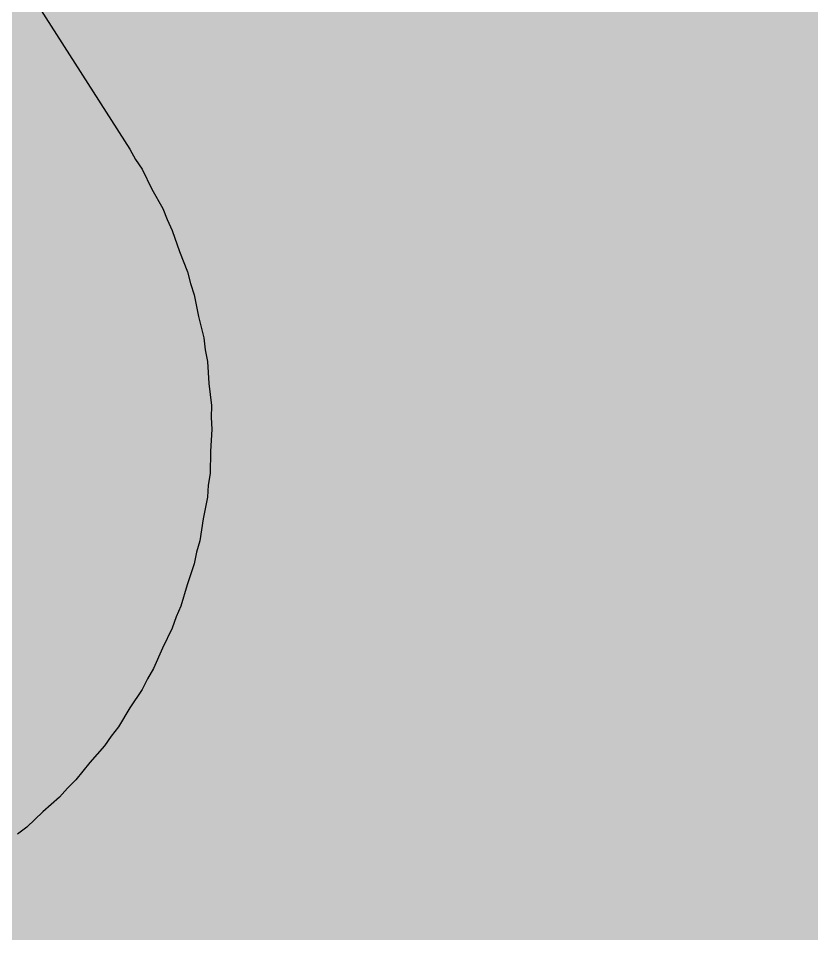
# Model space of a CAD drawing. Header units: inches. Extents: x -0.1 to 94.8, y -0.8 to 67.1.
# Drawn here: x 15.089 to 15.2442, y 42.3982 to 42.5804 of the extents above; entities that cross this region are included whole.
import ezdxf

# ---------------------------------------------------------------- set-up
doc = ezdxf.new("R2010")
doc.units = ezdxf.units.IN
doc.layers.add('Board Layer Stack Bottom Solder', color=6, linetype='Continuous')
doc.layers.add('Mechanical 20', color=56, linetype='Continuous')

# ---------------------------------------------------------------- blocks, each defined once
blk = doc.blocks.new('CDRH6D12_B_19')
at = {"layer": 'Mechanical 20'}
blk.add_lwpolyline([(-4.65, -4.65, 0.1, 0.1, 0), (-4.65, 4.65, 0.1, 0.1, 0)], format="xyseb", dxfattribs=at)
blk = doc.blocks.new('0805SB_B_24')
at = {"layer": 'Board Layer Stack Bottom Solder'}
for points in [[(0.99767, -1.35167), (0.99535, -1.35171), (0.99103, -1.35123), (0.98671, -1.35095), (0.98444, -1.3505), (0.98211, -1.35024), (0.97788, -1.34919), (0.97365, -1.34835), (0.97144, -1.3476), (0.96918, -1.34704), (0.96516, -1.34547), (0.96104, -1.34407), (0.95895, -1.34304), (0.95678, -1.34219), (0.95297, -1.34009), (0.94909, -1.33818), (0.94716, -1.33688), (0.94512, -1.33576), (0.94163, -1.33319), (0.93802, -1.33078), (0.93626, -1.32924), (0.93439, -1.32786), (0.93127, -1.32486), (0.928, -1.322), (0.92647, -1.32025), (0.92479, -1.31863), (0.92208, -1.31524), (0.91922, -1.31198), (0.91793, -1.31005), (0.91648, -1.30823), (0.91423, -1.30451), (0.91182, -1.30091), (0.91079, -1.29882), (0.90959, -1.29682), (0.90786, -1.29287), (0.90593, -1.28896), (0.90518, -1.28674), (0.90425, -1.28462), (0.90305, -1.28046), (0.90165, -1.27635), (0.9012, -1.27408), (0.90055, -1.27183), (0.8999, -1.26754), (0.89905, -1.26329), (0.8989, -1.26096), (0.89855, -1.25866), (0.89847, -1.25435), (0.89818, -1.25), (0.89833, -1.24767), (0.89829, -1.24535), (0.89877, -1.24103), (0.89905, -1.23671), (0.89951, -1.23444), (0.89976, -1.23211), (0.90081, -1.22788), (0.90165, -1.22365), (0.9024, -1.22144), (0.90296, -1.21918), (0.90453, -1.21516), (0.90593, -1.21104), (0.90696, -1.20895), (0.90781, -1.20678), (0.90991, -1.20297), (0.91182, -1.19909), (0.91312, -1.19716), (0.91424, -1.19512), (1.27912, -0.625), (0.91424, -0.05488), (0.91312, -0.05284), (0.91182, -0.05091), (0.90991, -0.04703), (0.90781, -0.04322), (0.90696, -0.04105), (0.90593, -0.03896), (0.90453, -0.03484), (0.90296, -0.03082), (0.9024, -0.02856), (0.90165, -0.02635), (0.90081, -0.02212), (0.89976, -0.01789), (0.89951, -0.01556), (0.89905, -0.01329), (0.89877, -0.00897), (0.89829, -0.00465), (0.89833, -0.00233), (0.89818, 0), (0.89847, 0.00435), (0.89855, 0.00866), (0.8989, 0.01096), (0.89905, 0.01329), (0.8999, 0.01754), (0.90055, 0.02183), (0.9012, 0.02408), (0.90165, 0.02635), (0.90305, 0.03046), (0.90425, 0.03462), (0.90518, 0.03674), (0.90593, 0.03896), (0.90786, 0.04287), (0.90959, 0.04682), (0.91079, 0.04882), (0.91182, 0.05091), (0.91423, 0.05451), (0.91648, 0.05823), (0.91793, 0.06005), (0.91922, 0.06198), (0.92208, 0.06524), (0.92479, 0.06863), (0.92647, 0.07025), (0.928, 0.072), (0.93127, 0.07486), (0.93439, 0.07786), (0.93626, 0.07924), (0.93802, 0.08078), (0.94163, 0.08319), (0.94512, 0.08576), (0.94716, 0.08688), (0.94909, 0.08818), (0.95297, 0.09009), (0.95678, 0.09219), (0.95895, 0.09304), (0.96104, 0.09407), (0.96516, 0.09547), (0.96918, 0.09704), (0.97144, 0.0976), (0.97365, 0.09835), (0.97788, 0.09919), (0.98211, 0.10024), (0.98444, 0.1005), (0.98671, 0.10095), (0.99103, 0.10123), (0.99535, 0.10171), (0.99767, 0.10167), (1, 0.10182), (2, 0.10182), (2.01329, 0.10095), (2.02635, 0.09835), (2.03896, 0.09407), (2.05091, 0.08818), (2.06198, 0.08078), (2.07199, 0.072), (2.08078, 0.06198), (2.08817, 0.05091), (2.09407, 0.03896), (2.09835, 0.02635), (2.10095, 0.01329), (2.10182, 0), (2.10182, -1.25), (2.10095, -1.26329), (2.09835, -1.27635), (2.09407, -1.28896), (2.08817, -1.30091), (2.08078, -1.31198), (2.07199, -1.322), (2.06198, -1.33078), (2.05091, -1.33818), (2.03896, -1.34407), (2.02635, -1.34835), (2.01329, -1.35095), (2, -1.35182), (1, -1.35182)], [(-0.1, -1.35), (2.1, -1.35), (2.1, 0.1), (-0.1, 0.1)]]:
    blk.add_hatch(color=6, dxfattribs=at).paths.add_polyline_path(points)
for p, q in [((0.93439, 0.07786), (0.93626, 0.07924)), ((0.93127, 0.07486), (0.93439, 0.07786)), ((0.928, 0.072), (0.93127, 0.07486)), ((0.92647, 0.07025), (0.928, 0.072)), ((0.92479, 0.06863), (0.92647, 0.07025)), ((0.92208, 0.06524), (0.92479, 0.06863)), ((0.91922, 0.06198), (0.92208, 0.06524)), ((0.91793, 0.06005), (0.91922, 0.06198)), ((0.91648, 0.05823), (0.91793, 0.06005)), ((0.91423, 0.05451), (0.91648, 0.05823)), ((0.91182, 0.05091), (0.91423, 0.05451)), ((0.91079, 0.04882), (0.91182, 0.05091)), ((0.90959, 0.04682), (0.91079, 0.04882)), ((0.90786, 0.04287), (0.90959, 0.04682)), ((0.90593, 0.03896), (0.90786, 0.04287)), ((0.90518, 0.03674), (0.90593, 0.03896)), ((0.90425, 0.03462), (0.90518, 0.03674)), ((0.90305, 0.03046), (0.90425, 0.03462)), ((0.90165, 0.02635), (0.90305, 0.03046)), ((0.9012, 0.02408), (0.90165, 0.02635)), ((0.90055, 0.02183), (0.9012, 0.02408)), ((0.8999, 0.01754), (0.90055, 0.02183)), ((0.89905, 0.01329), (0.8999, 0.01754)), ((0.8989, 0.01096), (0.89905, 0.01329)), ((0.89855, 0.00866), (0.8989, 0.01096)), ((0.89847, 0.00435), (0.89855, 0.00866)), ((0.89818, 0), (0.89847, 0.00435)), ((0.89833, -0.00233), (0.89818, 0)), ((0.89829, -0.00465), (0.89833, -0.00233)), ((0.89877, -0.00897), (0.89829, -0.00465)), ((0.89905, -0.01329), (0.89877, -0.00897)), ((0.89951, -0.01556), (0.89905, -0.01329)), ((0.89976, -0.01789), (0.89951, -0.01556)), ((0.90081, -0.02212), (0.89976, -0.01789)), ((0.90165, -0.02635), (0.90081, -0.02212)), ((0.9024, -0.02856), (0.90165, -0.02635)), ((0.90296, -0.03082), (0.9024, -0.02856)), ((0.90453, -0.03484), (0.90296, -0.03082)), ((0.90593, -0.03896), (0.90453, -0.03484)), ((0.90696, -0.04105), (0.90593, -0.03896)), ((0.90781, -0.04322), (0.90696, -0.04105)), ((0.90991, -0.04703), (0.90781, -0.04322)), ((0.91182, -0.05091), (0.90991, -0.04703)), ((0.91312, -0.05284), (0.91182, -0.05091)), ((0.91424, -0.05488), (0.91312, -0.05284)), ((1.27912, -0.625), (0.91424, -0.05488))]:
    blk.add_line(p, q, dxfattribs=at)

msp = doc.modelspace()

# ---------------------------------------------------------------- block references
for name, p, rotation in [('0805SB_B_24', (16.025, 42.5), 180), ('CDRH6D12_B_19', (13.375, 37.825), 270)]:
    msp.add_blockref(name, p, dxfattribs=dict(rotation=rotation))

doc.saveas('drawing.dxf')
